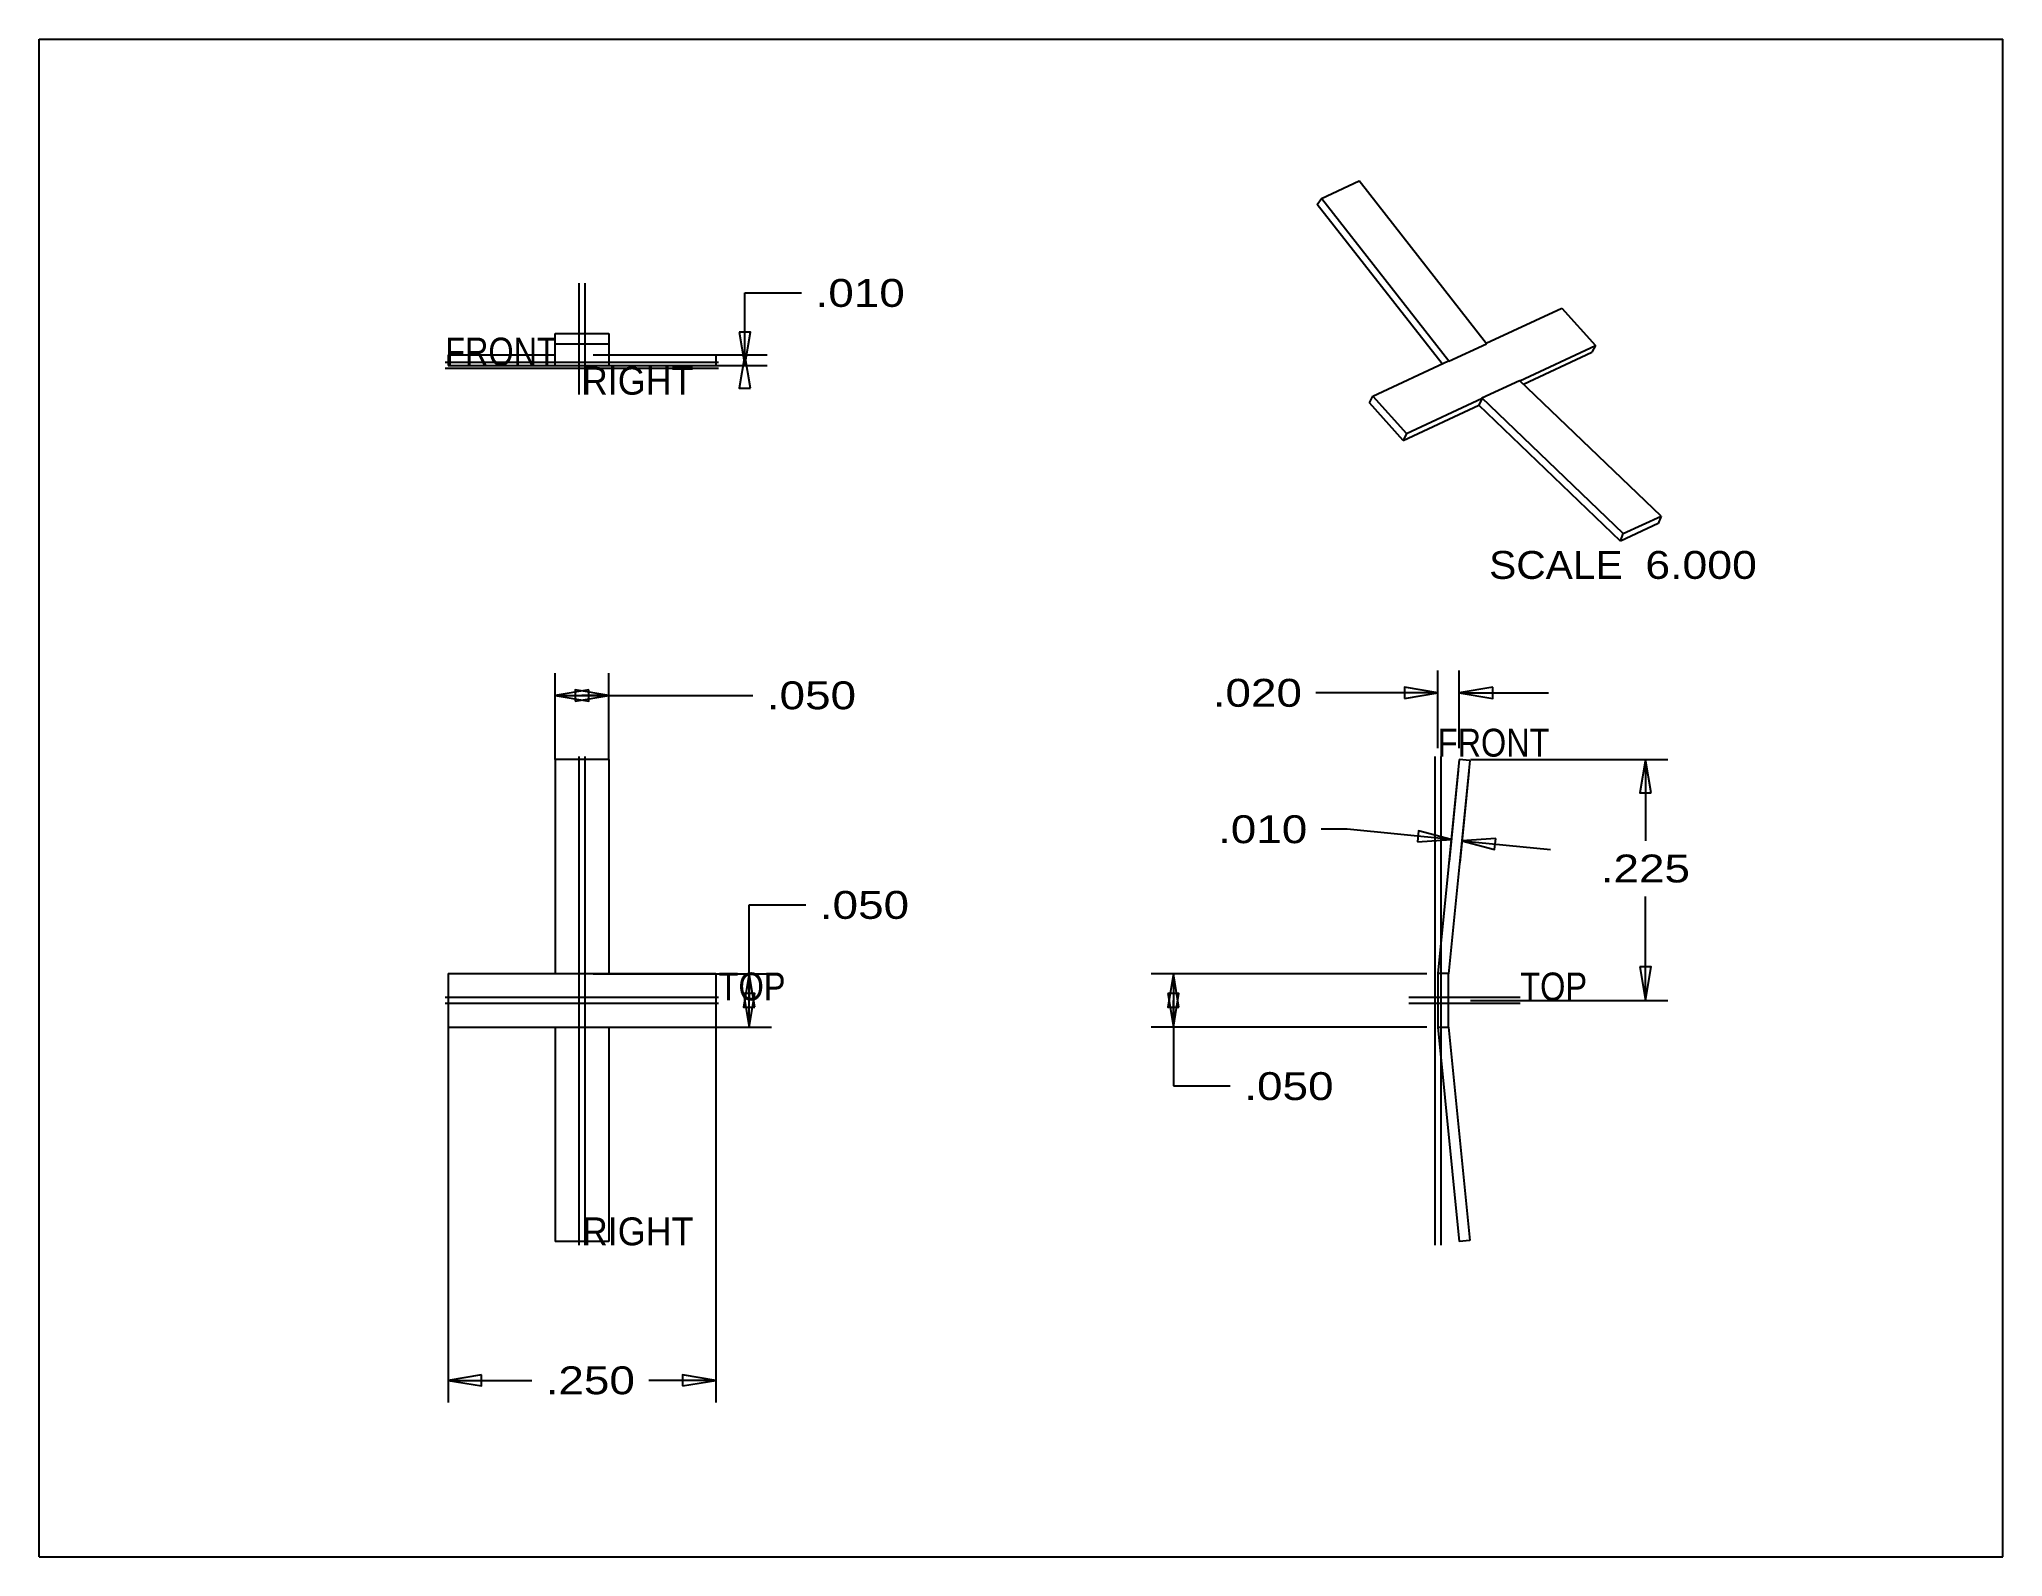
# Model space of a CAD drawing. Extents: x 0 to 11, y 0 to 8.5.
import ezdxf
from ezdxf.enums import TextEntityAlignment as Align

# ---------------------------------------------------------------- set-up
doc = ezdxf.new("R2010")
doc.units = 0
doc.header["$LTSCALE"] = 0.605
doc.layers.get('0').update_dxf_attribs({"linetype": 'CONTINUOUS'})
doc.styles.add('TEXTSTYLE_0', font='txt', dxfattribs={"width": 0.8})
doc.dimstyles.new('DIMSTYLE_1', dxfattribs={"dimtxt": 0.15625, "dimasz": 0.1875, "dimexe": 0.18, "dimexo": 0.0625, "dimgap": 0.09, "dimtad": 0, "dimtih": 1, "dimtoh": 1, "dimdec": 4, "dimlfac": 0.166667, "dimzin": 0, "dimtxsty": 'STANDARD', "dimcen": 0.09, "dimazin": 3, "dimtfac": 1, "dimtdec": 4, "dimtofl": 0, "dimtmove": 0, "dimatfit": 3, "dimtolj": 1, "dimtzin": 0})

# ---------------------------------------------------------------- blocks, each defined once
blk = doc.blocks.new('*D0')
at = {"color": 2, "linetype": 'CONTINUOUS'}
for p, q in [((8.018, 4.466), (9.123, 4.466)), ((8.998, 4.466), (8.998, 4.011)), ((8.998, 3.116), (8.998, 3.699)), ((8.018, 3.116), (9.123, 3.116))]:
    blk.add_line(p, q, dxfattribs=at)
for points in [[(9.03, 4.279), (8.998, 4.466), (8.967, 4.279), (9.03, 4.279)], [(8.967, 3.304), (8.998, 3.116), (9.03, 3.304), (8.967, 3.304)]]:
    blk.add_lwpolyline(points, dxfattribs=at)
at = {"color": 2, "linetype": 'CONTINUOUS', "style": 'TEXTSTYLE_0'}
blk.add_text('.225', height=0.1562, dxfattribs=at).set_placement((8.748, 3.777), (9.248, 3.777), align=Align.FIT)
blk = doc.blocks.new('*D1')
at = {"color": 2, "linetype": 'CONTINUOUS'}
for p, q in [((7.835, 4.529), (7.835, 4.965)), ((7.955, 4.529), (7.955, 4.965)), ((7.835, 4.84), (7.152, 4.84)), ((7.955, 4.84), (8.455, 4.84))]:
    blk.add_line(p, q, dxfattribs=at)
for points in [[(7.648, 4.808), (7.835, 4.84), (7.648, 4.871), (7.648, 4.808)], [(8.143, 4.871), (7.955, 4.84), (8.143, 4.808), (8.143, 4.871)]]:
    blk.add_lwpolyline(points, dxfattribs=at)
at = {"color": 2, "linetype": 'CONTINUOUS', "style": 'TEXTSTYLE_0'}
blk.add_text('.020', height=0.1562, dxfattribs=at).set_placement((6.574, 4.761), (7.074, 4.761), align=Align.FIT)
blk = doc.blocks.new('*D2')
at = {"color": 2, "linetype": 'CONTINUOUS'}
for p, q in [((7.773, 3.266), (6.229, 3.266)), ((6.354, 3.266), (6.354, 3.116)), ((6.354, 2.966), (6.354, 3.116)), ((6.354, 3.116), (6.354, 2.637)), ((7.773, 2.966), (6.229, 2.966)), ((6.354, 2.637), (6.672, 2.637))]:
    blk.add_line(p, q, dxfattribs=at)
for points in [[(6.385, 3.079), (6.354, 3.266), (6.323, 3.079), (6.385, 3.079)], [(6.323, 3.154), (6.354, 2.966), (6.385, 3.154), (6.323, 3.154)]]:
    blk.add_lwpolyline(points, dxfattribs=at)
at = {"color": 2, "linetype": 'CONTINUOUS', "style": 'TEXTSTYLE_0'}
blk.add_text('.050', height=0.1562, dxfattribs=at).set_placement((6.751, 2.558), (7.251, 2.558), align=Align.FIT)
blk = doc.blocks.new('*D3')
at = {"color": 2, "linetype": 'CONTINUOUS'}
for p, q in [((7.949, 4.404), (7.898, 3.893)), ((8.009, 4.398), (7.958, 3.887)), ((7.328, 4.075), (7.182, 4.075)), ((7.91, 4.017), (7.328, 4.075)), ((7.97, 4.011), (8.467, 3.961))]:
    blk.add_line(p, q, dxfattribs=at)
for points in [[(7.721, 4.005), (7.91, 4.017), (7.727, 4.067), (7.721, 4.005)], [(8.16, 4.024), (7.97, 4.011), (8.153, 3.961), (8.16, 4.024)]]:
    blk.add_lwpolyline(points, dxfattribs=at)
at = {"color": 2, "linetype": 'CONTINUOUS', "style": 'TEXTSTYLE_0'}
blk.add_text('.010', height=0.1562, dxfattribs=at).set_placement((6.604, 3.997), (7.104, 3.997), align=Align.FIT)
blk = doc.blocks.new('*D4')
at = {"color": 2, "linetype": 'CONTINUOUS'}
for p, q in [((2.89, 4.466), (2.89, 4.95)), ((3.19, 4.466), (3.19, 4.95)), ((2.89, 4.825), (3.04, 4.825)), ((3.19, 4.825), (3.04, 4.825)), ((3.04, 4.825), (3.998, 4.825))]:
    blk.add_line(p, q, dxfattribs=at)
for points in [[(3.078, 4.856), (2.89, 4.825), (3.078, 4.793), (3.078, 4.856)], [(3.003, 4.793), (3.19, 4.825), (3.003, 4.856), (3.003, 4.793)]]:
    blk.add_lwpolyline(points, dxfattribs=at)
at = {"color": 2, "linetype": 'CONTINUOUS', "style": 'TEXTSTYLE_0'}
blk.add_text('.050', height=0.1562, dxfattribs=at).set_placement((4.076, 4.747), (4.576, 4.747), align=Align.FIT)
blk = doc.blocks.new('*D5')
at = {"color": 2, "linetype": 'CONTINUOUS'}
for p, q in [((3.953, 6.702), (3.953, 7.079)), ((3.953, 7.079), (4.271, 7.079)), ((3.103, 6.732), (4.078, 6.732)), ((3.953, 6.732), (3.953, 6.702)), ((3.103, 6.672), (4.078, 6.672)), ((3.953, 6.672), (3.953, 6.702))]:
    blk.add_line(p, q, dxfattribs=at)
for points in [[(3.921, 6.86), (3.953, 6.672), (3.984, 6.86), (3.921, 6.86)], [(3.984, 6.545), (3.953, 6.732), (3.921, 6.545), (3.984, 6.545)]]:
    blk.add_lwpolyline(points, dxfattribs=at)
at = {"color": 2, "linetype": 'CONTINUOUS', "style": 'TEXTSTYLE_0'}
blk.add_text('.010', height=0.1562, dxfattribs=at).set_placement((4.349, 7.001), (4.849, 7.001), align=Align.FIT)
blk = doc.blocks.new('*D6')
at = {"color": 2, "linetype": 'CONTINUOUS'}
for p, q in [((3.977, 3.116), (3.977, 3.651)), ((3.977, 3.651), (4.295, 3.651)), ((3.103, 3.266), (4.102, 3.266)), ((3.977, 3.266), (3.977, 3.116)), ((3.977, 2.966), (3.977, 3.116)), ((3.103, 2.966), (4.102, 2.966))]:
    blk.add_line(p, q, dxfattribs=at)
for points in [[(4.008, 3.079), (3.977, 3.266), (3.945, 3.079), (4.008, 3.079)], [(3.945, 3.154), (3.977, 2.966), (4.008, 3.154), (3.945, 3.154)]]:
    blk.add_lwpolyline(points, dxfattribs=at)
at = {"color": 2, "linetype": 'CONTINUOUS', "style": 'TEXTSTYLE_0'}
blk.add_text('.050', height=0.1562, dxfattribs=at).set_placement((4.373, 3.573), (4.873, 3.573), align=Align.FIT)
blk = doc.blocks.new('*D7')
at = {"color": 2, "linetype": 'CONTINUOUS'}
for p, q in [((2.29, 3.204), (2.29, 0.863)), ((3.79, 3.204), (3.79, 0.863)), ((2.29, 0.988), (2.759, 0.988)), ((3.79, 0.988), (3.415, 0.988))]:
    blk.add_line(p, q, dxfattribs=at)
for points in [[(2.478, 1.019), (2.29, 0.988), (2.478, 0.957), (2.478, 1.019)], [(3.603, 0.957), (3.79, 0.988), (3.603, 1.019), (3.603, 0.957)]]:
    blk.add_lwpolyline(points, dxfattribs=at)
at = {"color": 2, "linetype": 'CONTINUOUS', "style": 'TEXTSTYLE_0'}
blk.add_text('.250', height=0.1562, dxfattribs=at).set_placement((2.837, 0.91), (3.337, 0.91), align=Align.FIT)

msp = doc.modelspace()

# ---------------------------------------------------------------- linework, layer by layer
at = {"color": 7, "linetype": 'CONTINUOUS'}
for p, q in [((0, 0), (0, 8.5)), ((0, 8.5), (11, 8.5)), ((11, 0), (11, 8.5)), ((7.18293, 7.60862), (7.39453, 7.70723)), ((8.10846, 6.79492), (7.39453, 7.70723)), ((7.15966, 7.57485), (7.18293, 7.60862)), ((7.89686, 6.69631), (7.18293, 7.60862)), ((7.85874, 6.68151), (7.15966, 7.57485)), ((8.10657, 6.79701), (8.52978, 6.99423)), ((8.52978, 6.99423), (8.71851, 6.78465)), ((2.89012, 6.67237), (2.89012, 6.85207)), ((2.89012, 6.85207), (3.19012, 6.85207)), ((3.19012, 6.85207), (3.19012, 6.67237)), ((2.29012, 6.73237), (2.29012, 6.67237)), ((2.29012, 6.73237), (2.89012, 6.73237)), ((3.19012, 6.79237), (2.89012, 6.79237)), ((3.19012, 6.73237), (3.79012, 6.73237)), ((3.79012, 6.73237), (3.79012, 6.67237)), ((7.89686, 6.69631), (8.10846, 6.79492)), ((8.2953, 6.58743), (8.71851, 6.78465)), ((8.31584, 6.568), (8.6989, 6.74652)), ((8.71851, 6.78465), (8.6989, 6.74652)), ((2.29012, 6.67237), (3.79012, 6.67237)), ((7.47177, 6.50118), (7.89497, 6.6984)), ((7.89497, 6.6984), (7.89686, 6.69631)), ((7.45217, 6.46304), (7.47177, 6.50118)), ((7.47177, 6.50118), (7.6605, 6.2916)), ((8.08182, 6.49091), (8.29342, 6.58952)), ((8.87397, 5.73074), (8.08182, 6.49091)), ((8.08182, 6.49091), (8.0837, 6.48882)), ((9.08557, 5.82935), (8.29342, 6.58952)), ((7.6409, 6.25346), (7.45217, 6.46304)), ((7.6409, 6.25346), (8.0641, 6.45068)), ((7.6605, 6.2916), (8.0837, 6.48882)), ((8.0837, 6.48882), (8.0641, 6.45068)), ((8.85822, 5.68863), (8.0641, 6.45068)), ((7.6605, 6.2916), (7.6409, 6.25346)), ((9.06982, 5.78724), (8.85822, 5.68863)), ((8.85822, 5.68863), (8.87397, 5.73074)), ((8.87397, 5.73074), (9.08557, 5.82935)), ((9.08557, 5.82935), (9.06982, 5.78724)), ((2.89012, 4.46601), (2.89012, 3.26601)), ((3.19012, 4.46601), (2.89012, 4.46601)), ((3.19012, 4.46601), (3.19012, 3.26601)), ((7.95514, 4.46601), (7.83514, 3.26601)), ((8.01484, 4.46004), (7.89543, 3.26598)), ((8.01484, 4.46004), (7.95514, 4.46601)), ((2.29012, 3.26601), (2.29012, 2.96601)), ((2.29012, 3.26601), (3.79012, 3.26601)), ((3.79012, 3.26601), (3.79012, 2.96601)), ((7.83514, 3.26601), (7.83514, 2.96601)), ((7.89514, 3.26601), (7.83514, 3.26601)), ((7.89514, 2.96601), (7.89514, 3.26601)), ((2.29012, 2.96601), (3.79012, 2.96601)), ((2.89012, 2.96601), (2.89012, 1.76601)), ((3.19012, 2.96601), (3.19012, 1.76601)), ((7.83514, 2.96601), (7.95514, 1.76601)), ((7.83514, 2.96601), (7.89514, 2.96601)), ((7.89543, 2.96604), (8.01484, 1.77198)), ((3.19012, 1.76601), (2.89012, 1.76601)), ((8.01484, 1.77198), (7.95514, 1.76601)), ((0, 0), (11, 0))]:
    msp.add_line(p, q, dxfattribs=at)
at = {"color": 1, "linetype": 'CONTINUOUS'}
for p, q in [((3.02362, 7.13396), (3.02362, 6.50929)), ((3.80587, 6.68887), (2.27437, 6.68887)), ((3.02362, 4.48176), (3.02362, 1.74441)), ((7.85164, 4.48176), (7.85164, 1.74441)), ((3.80587, 3.09951), (2.27437, 3.09951)), ((8.29673, 3.09951), (7.67206, 3.09951))]:
    msp.add_line(p, q, dxfattribs=at)
at = {"color": 2, "linetype": 'CONTINUOUS'}
for p, q in [((3.05662, 7.13396), (3.05662, 6.50929)), ((3.80587, 6.65587), (2.27437, 6.65587)), ((3.05662, 4.48176), (3.05662, 1.74441)), ((7.81864, 4.48176), (7.81864, 1.74441)), ((3.80587, 3.13251), (2.27437, 3.13251)), ((8.29673, 3.13251), (7.67206, 3.13251))]:
    msp.add_line(p, q, dxfattribs=at)

# ---------------------------------------------------------------- texts
at = {"color": 2, "linetype": 'CONTINUOUS', "style": 'TEXTSTYLE_0'}
for s, p, p2 in [('FRONT', (2.27437, 6.67237), (2.89937, 6.67237)), ('RIGHT', (3.04012, 6.50929), (3.66512, 6.50929)), ('SCALE  ', (8.12262, 5.47738), (8.99762, 5.47738)), ('6.000', (8.99762, 5.47738), (9.62262, 5.47738)), ('FRONT', (7.83514, 4.48176), (8.46014, 4.48176)), ('TOP', (3.80587, 3.11601), (4.18087, 3.11601)), ('TOP', (8.29673, 3.11601), (8.67173, 3.11601)), ('RIGHT', (3.04012, 1.74441), (3.66512, 1.74441))]:
    msp.add_text(s, height=0.15625, dxfattribs=at).set_placement(p, p2, align=Align.FIT)

# ---------------------------------------------------------------- dimensions: what is measured, and where the dimension line sits
at = {"color": 2, "linetype": 'CONTINUOUS'}
for base, p1, p2, angle, picture, middle, dimtype in [((3.95256, 6.67237), (3.10262, 6.73237), (3.10262, 6.67237), 270, '*D5', (4.59884, 7.07873), 160), ((2.89012, 4.82463), (3.19012, 4.46626), (2.89012, 4.46626), 180, '*D4', (4.32629, 4.82463), 160), ((7.96995, 4.01115), (7.94892, 4.40382), (8.00862, 4.39785), 354.289407, '*D3', (6.85354, 4.07532), 161), ((8.99826, 4.46601), (8.01764, 3.11601), (8.01764, 4.46601), 90, '*D0', (8.99826, 3.85476), 160), ((3.97653, 2.96601), (3.10262, 3.26601), (3.10262, 2.96601), 270, '*D6', (4.62281, 3.65102), 160), ((6.35422, 2.96601), (7.77264, 3.26601), (7.77264, 2.96601), 270, '*D2', (7.0005, 2.63662), 160)]:
    dim = msp.add_linear_dim(base=base, p1=p1, p2=p2, angle=angle, dimstyle='DIMSTYLE_1', dxfattribs=at)
    dim.commit()
    dim.dimension.update_dxf_attribs({"geometry": picture, "text_midpoint": middle, "dimtype": dimtype})
for base, p1, p2, picture, middle in [((7.95514, 4.83962), (7.83514, 4.52851), (7.95514, 4.52851), '*D1', (6.82357, 4.83962)), ((3.79012, 0.98812), (2.29012, 3.20351), (3.79012, 3.20351), '*D7', (3.08719, 0.98812))]:
    dim = msp.add_linear_dim(base=base, p1=p1, p2=p2, dimstyle='DIMSTYLE_1', dxfattribs=at)
    dim.commit()
    dim.dimension.update_dxf_attribs({"geometry": picture, "text_midpoint": middle, "dimtype": 160})

doc.saveas('drawing.dxf')
